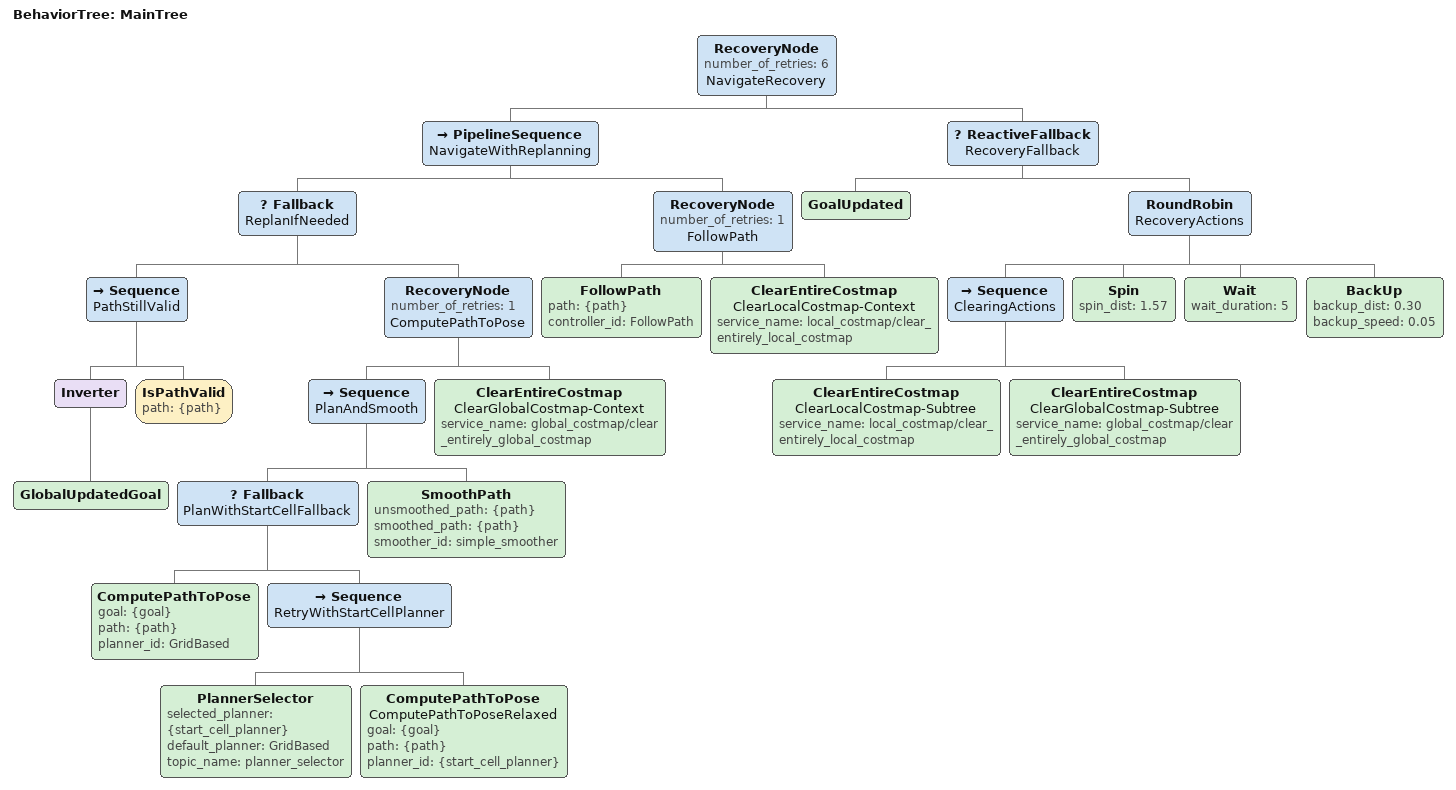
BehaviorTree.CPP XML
<root main_tree_to_execute="MainTree">
  <BehaviorTree ID="MainTree">
    <RecoveryNode number_of_retries="6" name="NavigateRecovery">
      <PipelineSequence name="NavigateWithReplanning">
        <Fallback name="ReplanIfNeeded">
          <Sequence name="PathStillValid">
            <Inverter>
              <GlobalUpdatedGoal/>
            </Inverter>
            <IsPathValid path="{path}"/>
          </Sequence>
          <RecoveryNode number_of_retries="1" name="ComputePathToPose">
            <Sequence name="PlanAndSmooth">
              <Fallback name="PlanWithStartCellFallback">
                <ComputePathToPose goal="{goal}" path="{path}" planner_id="GridBased"/>
                <Sequence name="RetryWithStartCellPlanner">
                  <PlannerSelector selected_planner="{start_cell_planner}" default_planner="GridBased" topic_name="planner_selector"/>
                  <ComputePathToPose name="ComputePathToPoseRelaxed" goal="{goal}" path="{path}" planner_id="{start_cell_planner}"/>
                </Sequence>
              </Fallback>
              <SmoothPath unsmoothed_path="{path}" smoothed_path="{path}" smoother_id="simple_smoother"/>
            </Sequence>
            <ClearEntireCostmap name="ClearGlobalCostmap-Context" service_name="global_costmap/clear_entirely_global_costmap"/>
          </RecoveryNode>
        </Fallback>
        <RecoveryNode number_of_retries="1" name="FollowPath">
          <FollowPath path="{path}" controller_id="FollowPath"/>
          <ClearEntireCostmap name="ClearLocalCostmap-Context" service_name="local_costmap/clear_entirely_local_costmap"/>
        </RecoveryNode>
      </PipelineSequence>
      <ReactiveFallback name="RecoveryFallback">
        <GoalUpdated/>
        <RoundRobin name="RecoveryActions">
          <Sequence name="ClearingActions">
            <ClearEntireCostmap name="ClearLocalCostmap-Subtree" service_name="local_costmap/clear_entirely_local_costmap"/>
            <ClearEntireCostmap name="ClearGlobalCostmap-Subtree" service_name="global_costmap/clear_entirely_global_costmap"/>
          </Sequence>
          <Spin spin_dist="1.57"/>
          <Wait wait_duration="5"/>
          <BackUp backup_dist="0.30" backup_speed="0.05"/>
        </RoundRobin>
      </ReactiveFallback>
    </RecoveryNode>
  </BehaviorTree>
</root>
